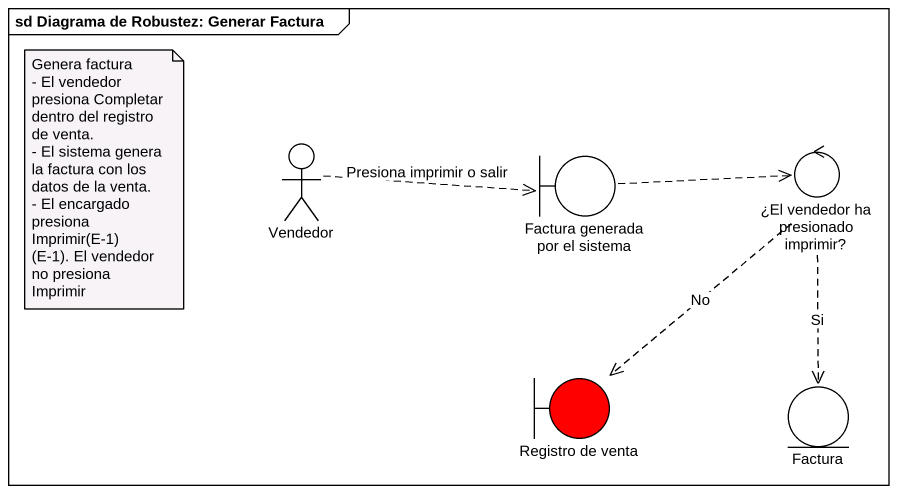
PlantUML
@startuml
mainframe sd Diagrama de Robustez: Generar Factura
actor Vendedor
boundary "Factura generada por el sistema" as Factura_generada_por_el
control "¿El vendedor ha presionado imprimir?" as El_vendedor_ha_presionado
boundary "Registro de venta" as Registro_de_venta #FF0000
entity Factura
Vendedor .right.> Factura_generada_por_el : Presiona imprimir o salir
Factura_generada_por_el .right.> El_vendedor_ha_presionado
El_vendedor_ha_presionado ..> Registro_de_venta : No
El_vendedor_ha_presionado ..> Factura : Si
note as N1
  Genera factura
  - El vendedor presiona Completar dentro del registro de venta.
  - El sistema genera la factura con los datos de la venta.
  - El encargado presiona Imprimir(E-1)
  (E-1). El vendedor no presiona Imprimir
end note
@enduml
